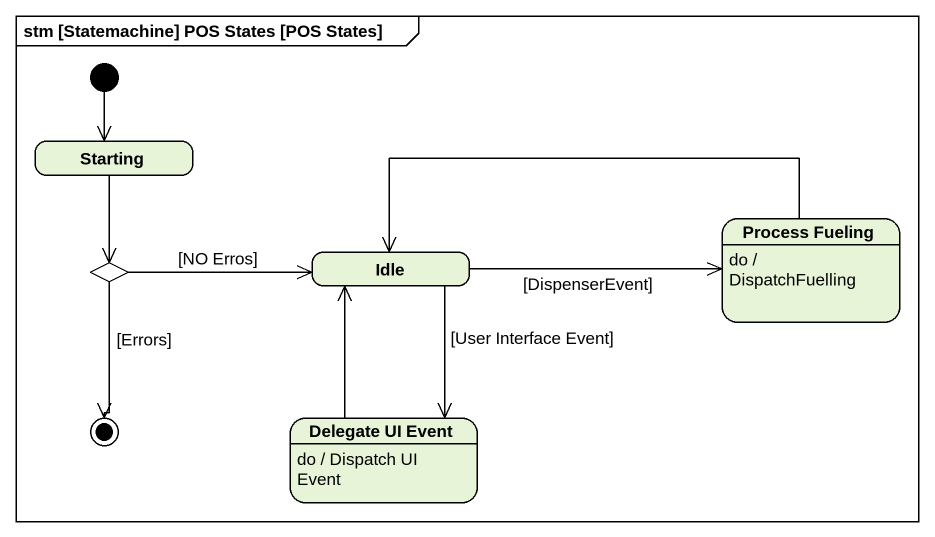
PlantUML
@startuml
mainframe stm [Statemachine] POS States [POS States]
hide empty description
state Starting
state "Process Fueling" as Process_Fueling
Process_Fueling : do / DispatchFuelling
state choice1 <<choice>>
state Idle
state "Delegate UI Event" as Delegate_UI_Event
Delegate_UI_Event : do / Dispatch UI Event
[*] --> Starting
Starting --> choice1
Process_Fueling -left-> Idle
choice1 -right-> Idle : [NO Erros]
Idle -right-> Process_Fueling : [DispenserEvent]
Idle --> Delegate_UI_Event : [User Interface Event]
Delegate_UI_Event -up-> Idle
choice1 --> [*] : [Errors]
@enduml
